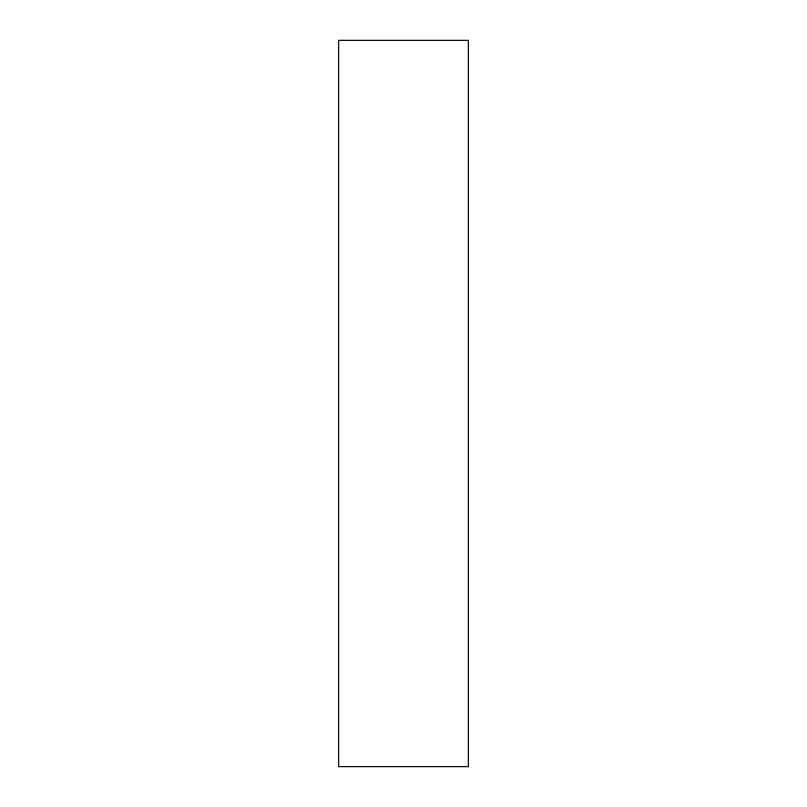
<?xml version="1.0" encoding="UTF-8"?>
<svg xmlns="http://www.w3.org/2000/svg" width="807" height="807" viewBox="0 0 807 807"><rect width="100%" height="100%" fill="white"/><g stroke="black" fill="none" stroke-linecap="round" stroke-linejoin="round"><path stroke-width="1.21" d="M468.353 40.35L338.647 40.35L338.647 766.65L468.353 766.65L468.353 40.35"/></g></svg>
